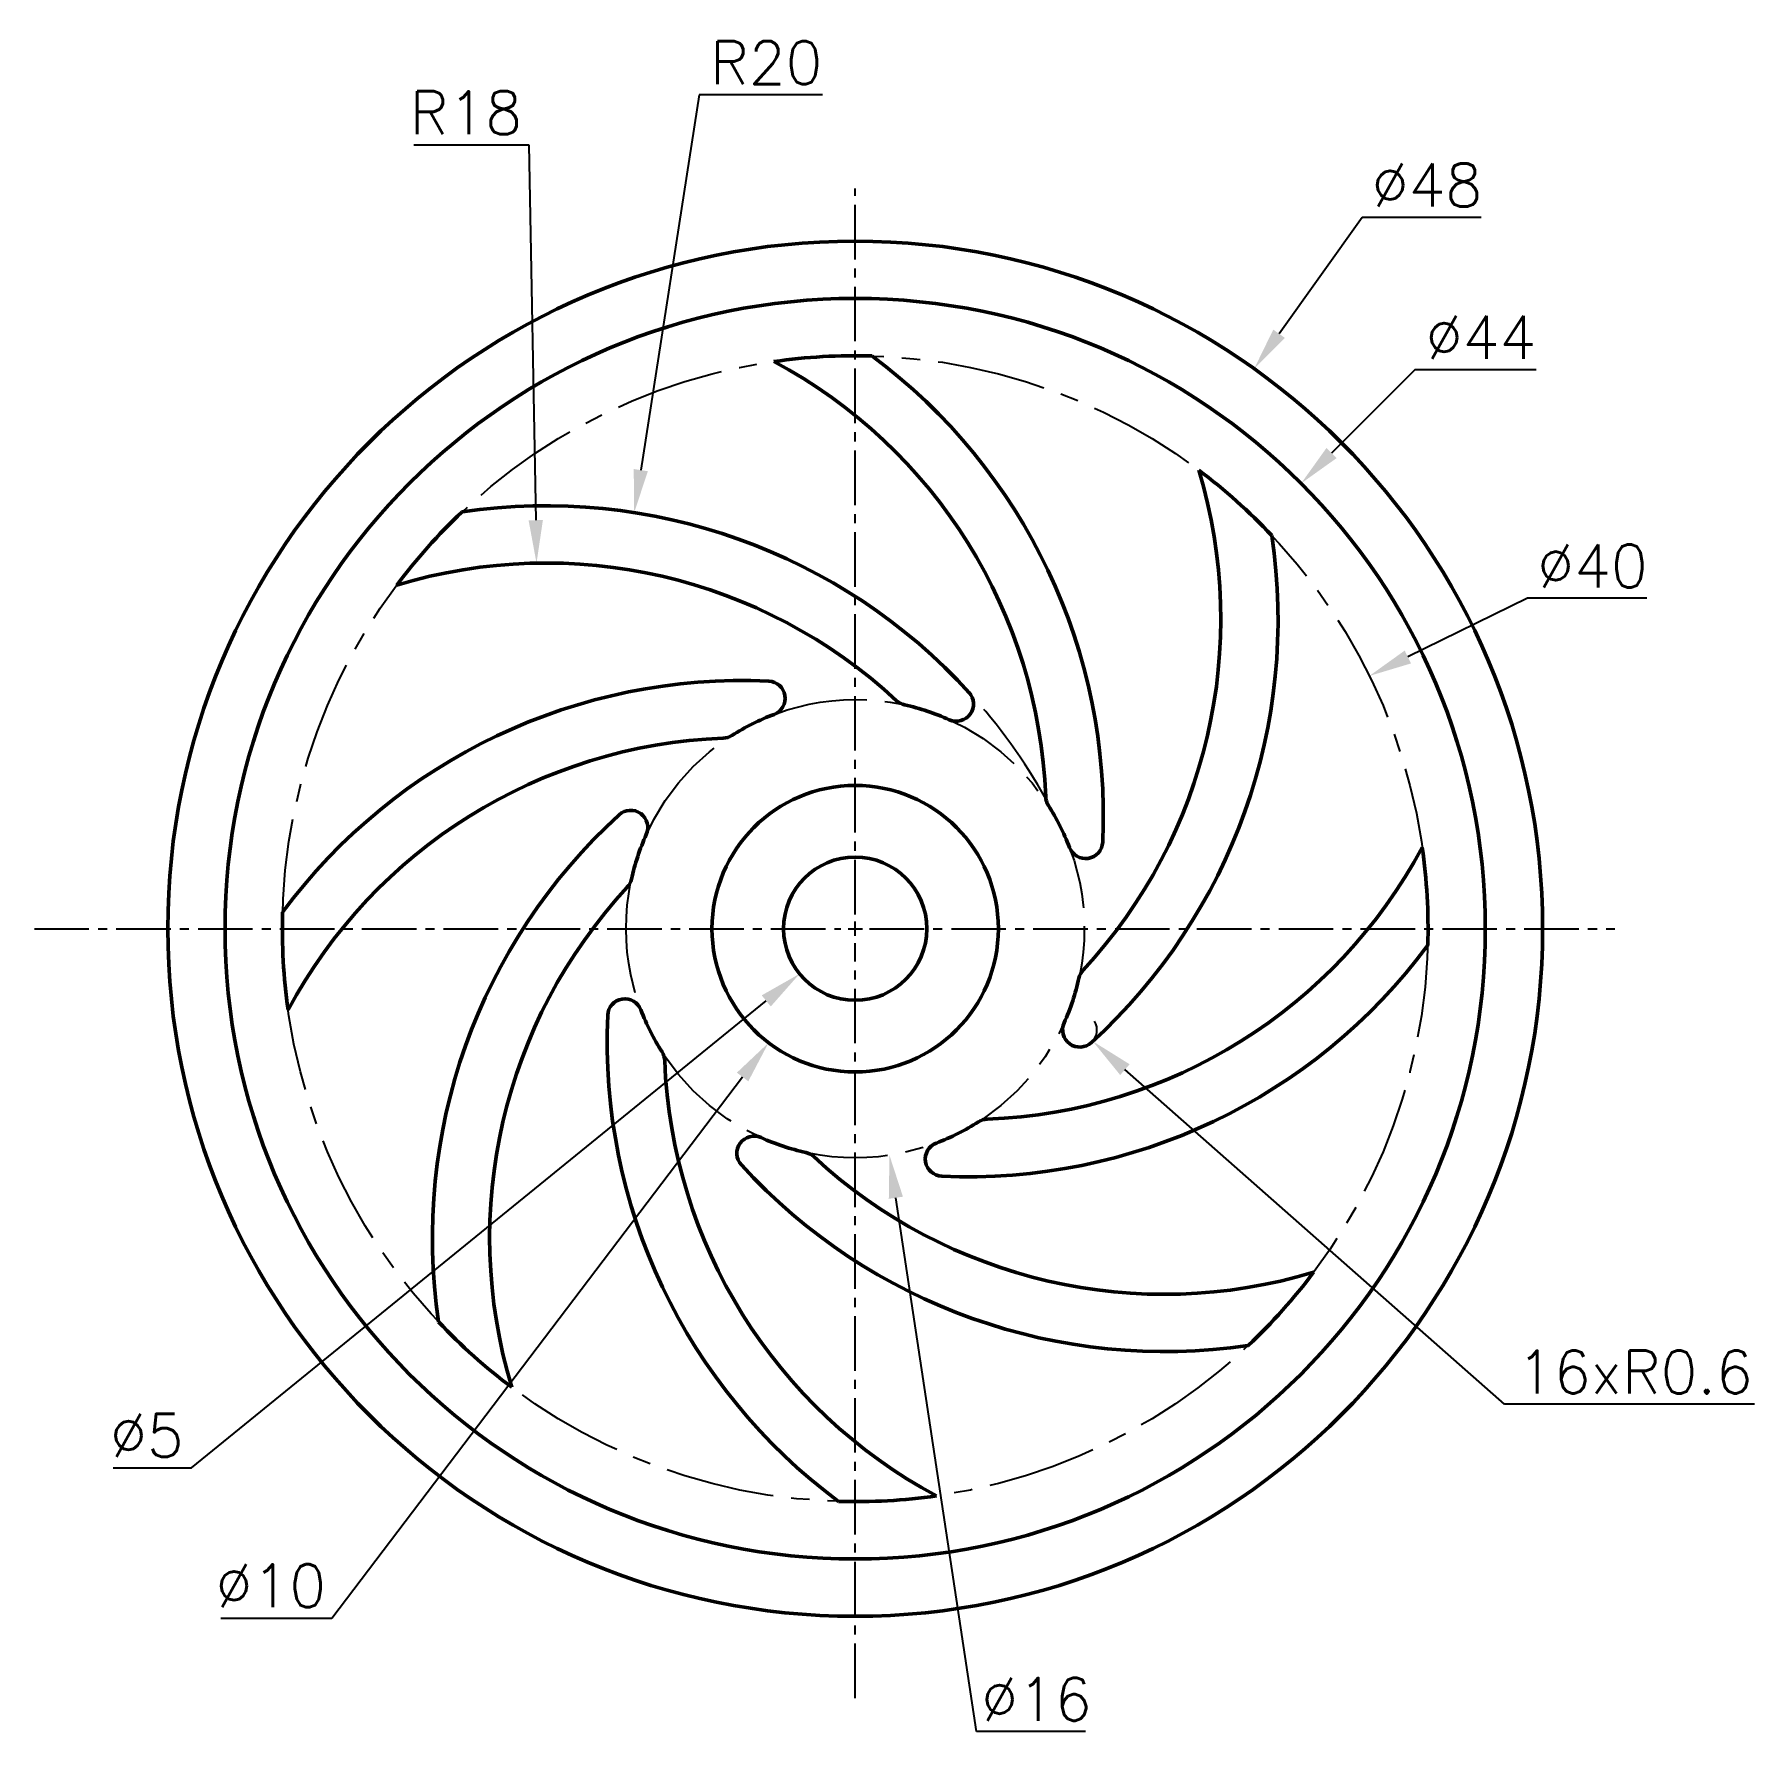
# Model space of a CAD drawing. Header units: millimetres. Extents: x 121.5 to 181.6, y 143.3 to 202.5.
import ezdxf

# ---------------------------------------------------------------- set-up
doc = ezdxf.new("R2010")
doc.units = ezdxf.units.MM
doc.linetypes.add('CENTER2', pattern=[28.575, 19.05, -3.175, 3.175, -3.175])
doc.layers.add('Dimension', color=252, linetype='Continuous', transparency=0.4)
doc.styles.get("Standard").update_dxf_attribs({"font": 'simplex.shx'})
doc.dimstyles.new('ISO-25', dxfattribs={"dimscale": 0.6, "dimtxt": 2.5, "dimasz": 2.5, "dimexe": 1.25, "dimexo": 0.625, "dimtad": 1, "dimtih": 1, "dimtoh": 1, "dimdsep": 46, "dimtxsty": 'Standard', "dimcen": 0, "dimadec": 0, "dimazin": 0, "dimtfac": 1, "dimtofl": 0, "dimtmove": 0, "dimatfit": 3, "dimfxl": 1, "dimarcsym": 0})

# ---------------------------------------------------------------- blocks, each defined once
blk = doc.blocks.new('*D15')
at = {"layer": 'Defpoints', "color": 0, "lineweight": 50, "transparency": 16777216}
for p in [(164.113, 190.849), (136.254, 151.76)]:
    blk.add_point(p, dxfattribs=at)
at = {"layer": 'Dimension', "color": 0, "lineweight": -2, "transparency": 16777216}
for p, q in [((167.878, 196.133), (164.983, 192.07)), ((172.039, 196.133), (167.878, 196.133))]:
    blk.add_line(p, q, dxfattribs=at)
at = {"layer": 'Dimension', "color": 0, "lineweight": 50, "transparency": 16777216}
blk.add_solid([(164.78, 192.215), (165.187, 191.925), (164.113, 190.849)], dxfattribs=at)
at = {"layer": 'Dimension', "color": 0, "transparency": 16777216, "insert": (170.146, 197.258), "char_height": 1.5, "attachment_point": 5}
blk.add_mtext('∅48', dxfattribs=at)
blk = doc.blocks.new('*D16')
at = {"layer": 'Defpoints', "color": 0, "lineweight": 50, "transparency": 16777216}
for p in [(165.753, 186.848), (134.614, 155.761)]:
    blk.add_point(p, dxfattribs=at)
at = {"layer": 'Dimension', "color": 0, "lineweight": -2, "transparency": 16777216}
for p, q in [((169.728, 190.816), (166.814, 187.907)), ((173.96, 190.816), (169.728, 190.816))]:
    blk.add_line(p, q, dxfattribs=at)
at = {"layer": 'Dimension', "color": 0, "lineweight": 50, "transparency": 16777216}
blk.add_solid([(166.638, 188.084), (166.991, 187.73), (165.753, 186.848)], dxfattribs=at)
at = {"layer": 'Dimension', "color": 0, "transparency": 16777216, "insert": (172.032, 191.941), "char_height": 1.5, "attachment_point": 5}
blk.add_mtext('∅44', dxfattribs=at)
blk = doc.blocks.new('*D19')
at = {"layer": 'Defpoints', "color": 0, "lineweight": 50, "transparency": 16777216}
for p in [(168.133, 180.126), (132.234, 162.483)]:
    blk.add_point(p, dxfattribs=at)
at = {"layer": 'Dimension', "color": 0, "lineweight": -2, "transparency": 16777216}
for p, q in [((173.66, 182.842), (169.479, 180.788)), ((177.82, 182.842), (173.66, 182.842))]:
    blk.add_line(p, q, dxfattribs=at)
at = {"layer": 'Dimension', "color": 0, "lineweight": 50, "transparency": 16777216}
blk.add_solid([(169.369, 181.012), (169.589, 180.563), (168.133, 180.126)], dxfattribs=at)
at = {"layer": 'Dimension', "color": 0, "transparency": 16777216, "insert": (175.927, 183.967), "char_height": 1.5, "attachment_point": 5}
blk.add_mtext('∅40', dxfattribs=at)
blk = doc.blocks.new('*U24')
at = {"layer": 'Dimension', "color": 0, "linetype": 'CENTER2', "ltscale": 0.1, "transparency": 16777216}
for p, q in [((0, 0.5), (0, 25.841)), ((-28.657, 0), (-0.5, 0)), ((0.5, 0), (26.519, 0)), ((0, -26.86), (0, -0.5))]:
    blk.add_line(p, q, dxfattribs=at)
at = {"layer": 'Dimension', "color": 0, "linetype": 'Continuous', "ltscale": 0.1, "transparency": 16777216}
for p, q in [((-0.25, 0), (0.25, 0)), ((0, -0.25), (0, 0.25))]:
    blk.add_line(p, q, dxfattribs=at)
blk = doc.blocks.new('*D27')
at = {"layer": 'Defpoints', "color": 0, "lineweight": 50, "transparency": 16777216}
for p in [(153.208, 175.286), (147.159, 167.323)]:
    blk.add_point(p, dxfattribs=at)
at = {"layer": 'Dimension', "color": 0, "lineweight": -2, "transparency": 16777216}
for p, q in [((131.908, 147.242), (146.252, 166.128)), ((128.033, 147.242), (131.908, 147.242))]:
    blk.add_line(p, q, dxfattribs=at)
at = {"layer": 'Dimension', "color": 0, "lineweight": 50, "transparency": 16777216}
blk.add_solid([(146.053, 166.279), (146.451, 165.977), (147.159, 167.323)], dxfattribs=at)
at = {"layer": 'Dimension', "color": 0, "transparency": 16777216, "insert": (129.783, 148.367), "char_height": 1.5, "attachment_point": 5}
blk.add_mtext('∅10', dxfattribs=at)
blk = doc.blocks.new('*D28')
at = {"layer": 'Defpoints', "color": 0, "lineweight": 50, "transparency": 16777216}
for p in [(152.124, 172.88), (148.243, 169.729)]:
    blk.add_point(p, dxfattribs=at)
at = {"layer": 'Dimension', "color": 0, "lineweight": -2, "transparency": 16777216}
for p, q in [((127.009, 152.489), (147.078, 168.783)), ((124.277, 152.489), (127.009, 152.489))]:
    blk.add_line(p, q, dxfattribs=at)
at = {"layer": 'Dimension', "color": 0, "lineweight": 50, "transparency": 16777216}
blk.add_solid([(146.92, 168.977), (147.236, 168.589), (148.243, 169.729)], dxfattribs=at)
at = {"layer": 'Dimension', "color": 0, "transparency": 16777216, "insert": (125.455, 153.614), "char_height": 1.5, "attachment_point": 5}
blk.add_mtext('∅5', dxfattribs=at)
blk = doc.blocks.new('*D29')
at = {"layer": 'Defpoints', "color": 0, "lineweight": 50, "transparency": 16777216}
for p in [(158.025, 167.772), (158.475, 167.376)]:
    blk.add_point(p, dxfattribs=at)
at = {"layer": 'Dimension', "color": 0, "lineweight": -2, "transparency": 16777216}
for p, q in [((172.853, 154.704), (159.6, 166.384)), ((181.585, 154.704), (172.853, 154.704))]:
    blk.add_line(p, q, dxfattribs=at)
blk.add_arc((158.025, 167.772), 0.6, 312.38824, 30.22949, dxfattribs=at)
at = {"layer": 'Dimension', "color": 0, "lineweight": 50, "transparency": 16777216}
blk.add_solid([(159.765, 166.572), (159.435, 166.196), (158.475, 167.376)], dxfattribs=at)
at = {"layer": 'Dimension', "color": 0, "transparency": 16777216, "insert": (177.406, 155.829), "char_height": 1.5, "attachment_point": 5}
blk.add_mtext('16xR0.6', dxfattribs=at)
blk = doc.blocks.new('*D30')
at = {"layer": 'Defpoints', "color": 0, "lineweight": 50, "transparency": 16777216}
for p in [(148.987, 179.214), (151.38, 163.394)]:
    blk.add_point(p, dxfattribs=at)
at = {"layer": 'Dimension', "color": 0, "lineweight": -2, "transparency": 16777216}
for p, q in [((154.422, 143.278), (151.604, 161.911)), ((158.225, 143.278), (154.422, 143.278))]:
    blk.add_line(p, q, dxfattribs=at)
at = {"layer": 'Dimension', "color": 0, "lineweight": 50, "transparency": 16777216}
blk.add_solid([(151.851, 161.949), (151.357, 161.874), (151.38, 163.394)], dxfattribs=at)
at = {"layer": 'Dimension', "color": 0, "transparency": 16777216, "insert": (156.511, 144.403), "char_height": 1.5, "attachment_point": 5}
blk.add_mtext('∅16', dxfattribs=at)
blk = doc.blocks.new('*D31')
at = {"layer": 'Defpoints', "color": 0, "lineweight": 50, "transparency": 16777216}
for p in [(142.467, 185.829), (139.387, 166.067)]:
    blk.add_point(p, dxfattribs=at)
at = {"layer": 'Dimension', "color": 0, "lineweight": -2, "transparency": 16777216}
for p, q in [((144.74, 200.41), (142.698, 187.311)), ((149.043, 200.41), (144.74, 200.41))]:
    blk.add_line(p, q, dxfattribs=at)
at = {"layer": 'Dimension', "color": 0, "lineweight": 50, "transparency": 16777216}
blk.add_solid([(142.451, 187.349), (142.945, 187.272), (142.467, 185.829)], dxfattribs=at)
at = {"layer": 'Dimension', "color": 0, "transparency": 16777216, "insert": (147.079, 201.535), "char_height": 1.5, "attachment_point": 5}
blk.add_mtext('R20', dxfattribs=at)
blk = doc.blocks.new('*D32')
at = {"layer": 'Defpoints', "color": 0, "lineweight": 50, "transparency": 16777216}
for p in [(139.057, 184.064), (139.387, 166.067)]:
    blk.add_point(p, dxfattribs=at)
at = {"layer": 'Dimension', "color": 0, "lineweight": -2, "transparency": 16777216}
for p, q in [((134.773, 198.661), (138.79, 198.661)), ((138.79, 198.661), (139.03, 185.564))]:
    blk.add_line(p, q, dxfattribs=at)
at = {"layer": 'Dimension', "color": 0, "lineweight": 50, "transparency": 16777216}
blk.add_solid([(139.28, 185.568), (138.78, 185.559), (139.057, 184.064)], dxfattribs=at)
at = {"layer": 'Dimension', "color": 0, "transparency": 16777216, "insert": (136.594, 199.786), "char_height": 1.5, "attachment_point": 5}
blk.add_mtext('R18', dxfattribs=at)

msp = doc.modelspace()

# ---------------------------------------------------------------- linework, layer by layer
at = {"lineweight": 50}
for radius in [24, 22, 5, 2.5]:
    msp.add_circle((150.183, 171.304), radius, dxfattribs=at)
for centre, radius, start, end in [((150.183, 171.304), 20, 88.33438, 98.15639), ((138.846, 175.236), 18, 2.14388, 61.82033), ((138.846, 175.236), 20, 357.38824, 53.41917), ((144.946, 182.101), 18, 317.14388, 16.82033), ((150.183, 171.304), 20, 43.33438, 53.15639), ((150.183, 171.304), 20, 133.33438, 143.15639), ((139.387, 166.067), 20, 42.30222, 98.41917), ((144.946, 182.101), 20, 312.38824, 8.41917), ((139.387, 166.067), 18, 47.14388, 106.82033), ((146.252, 159.967), 20, 87.38824, 143.41917), ((147.136, 179.346), 0.6, 290.75205, 87.38824), ((152.038, 179.702), 0.6, 227.14388, 257.54932), ((150.183, 171.304), 8, 65.75205, 77.54932), ((153.715, 179.146), 0.6, 245.75205, 42.38824), ((150.183, 171.304), 8, 110.75205, 122.54932), ((146.252, 159.967), 18, 92.14388, 151.82033), ((145.556, 178.554), 0.6, 272.14388, 302.54932), ((142.342, 174.836), 0.6, 335.75205, 132.38824), ((157.433, 175.931), 0.6, 182.14388, 212.54932), ((150.183, 171.304), 8, 20.75205, 32.54932), ((155.421, 160.508), 20, 132.38824, 188.41917), ((150.183, 171.304), 8, 155.75205, 167.54932), ((158.226, 174.352), 0.6, 200.75205, 357.38824), ((154.115, 182.642), 18, 272.14388, 331.82033), ((150.183, 171.304), 20, 358.33438, 8.15639), ((141.786, 173.159), 0.6, 317.14388, 347.54932), ((155.421, 160.508), 18, 137.14388, 196.82033), ((150.183, 171.304), 20, 178.33438, 188.15639), ((154.115, 182.642), 20, 267.38824, 323.41917), ((150.183, 171.304), 8, 335.75205, 347.54932), ((158.581, 169.45), 0.6, 137.14388, 167.54932), ((142.141, 168.257), 0.6, 20.75205, 177.38824), ((161.521, 167.373), 20, 177.38824, 233.41917), ((150.183, 171.304), 8, 200.75205, 212.54932), ((158.025, 167.772), 0.6, 155.75205, 312.38824), ((142.934, 166.677), 0.6, 2.14388, 32.54932), ((161.521, 167.373), 18, 182.14388, 241.82033), ((154.81, 164.055), 0.6, 92.14388, 122.54932), ((146.652, 163.463), 0.6, 65.75205, 222.38824), ((150.183, 171.304), 8, 245.75205, 257.54932), ((150.183, 171.304), 8, 290.75205, 302.54932), ((148.329, 162.907), 0.6, 47.14388, 77.54932), ((153.231, 163.262), 0.6, 110.75205, 267.38824), ((160.98, 176.542), 20, 222.38824, 278.41917), ((160.98, 176.542), 18, 227.14388, 286.82033), ((150.183, 171.304), 20, 313.33438, 323.15639), ((150.183, 171.304), 20, 223.33438, 233.15639), ((150.183, 171.304), 20, 268.33438, 278.15639)]:
    msp.add_arc(centre, radius, start, end, dxfattribs=at)
at = {"layer": 'Dimension', "linetype": 'CENTER2', "ltscale": 0.2}
for radius in [20, 8]:
    msp.add_circle((150.183, 171.304), radius, dxfattribs=at)
msp.add_arc((139.387, 166.067), 20, 29.22399, 42.30222, dxfattribs=at)

# ---------------------------------------------------------------- block references
at = {"layer": 'Dimension', "linetype": 'CENTER2', "ltscale": 0.1}
msp.add_blockref('*U24', (150.183, 171.304), dxfattribs=at)

# ---------------------------------------------------------------- dimensions: what is measured, and where the dimension line sits
at = {"layer": 'Dimension'}
for mpoint, picture, middle in [((142.467, 185.829), '*D31', (147.079, 200.41)), ((139.057, 184.064), '*D32', (136.594, 198.661))]:
    dim = msp.add_radius_dim(center=(139.387, 166.067), mpoint=mpoint, dimstyle='ISO-25', dxfattribs=at)
    dim.commit()
    dim.dimension.update_dxf_attribs({"geometry": picture, "text_midpoint": middle, "dimtype": 164})
for p1, p2, picture, middle in [((136.254, 151.76), (164.113, 190.849), '*D15', (170.146, 196.133)), ((134.614, 155.761), (165.753, 186.848), '*D16', (172.032, 190.816)), ((132.234, 162.483), (168.133, 180.126), '*D19', (175.927, 182.842)), ((148.987, 179.214), (151.38, 163.394), '*D30', (156.511, 143.278)), ((153.208, 175.286), (147.159, 167.323), '*D27', (129.783, 147.242)), ((152.124, 172.88), (148.243, 169.729), '*D28', (125.455, 152.489))]:
    dim = msp.add_diameter_dim_2p(p1=p1, p2=p2, dimstyle='ISO-25', dxfattribs=at)
    dim.commit()
    dim.dimension.update_dxf_attribs({"geometry": picture, "text_midpoint": middle, "dimtype": 163})
dim = msp.add_radius_dim(center=(158.025, 167.772), mpoint=(158.475, 167.376), text='16x<>', dimstyle='ISO-25', dxfattribs=at)
dim.commit()
dim.dimension.update_dxf_attribs({"geometry": '*D29', "text_midpoint": (177.406, 154.704), "dimtype": 164})

doc.saveas('drawing.dxf')
